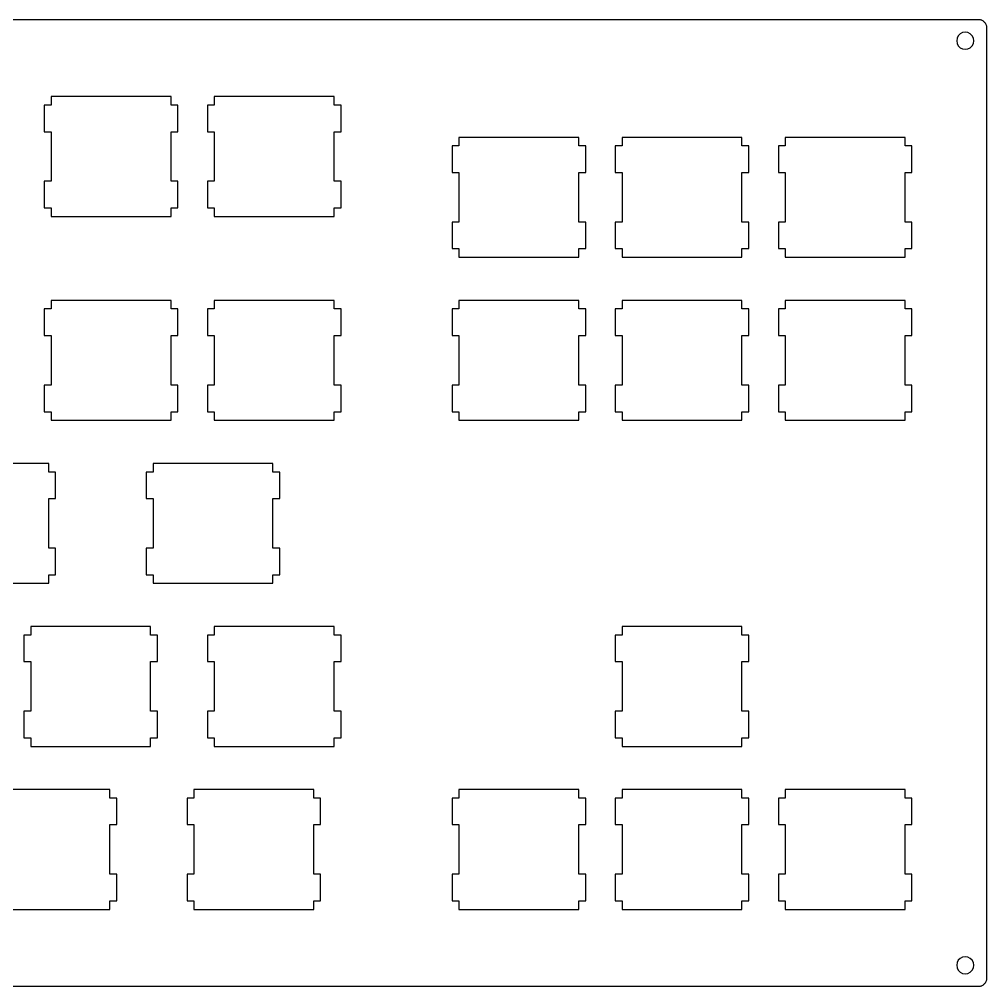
# Model space of a CAD drawing. Extents: x 0 to 309, y 0 to 113.
# Drawn here: x 196.4 to 309.4, y 0.1 to 113.1 of the extents above; entities that cross this region are included whole.
import ezdxf

# ---------------------------------------------------------------- set-up
doc = ezdxf.new("R2010")
doc.units = 0
doc.layers.get('0').update_dxf_attribs({"linetype": 'CONTINUOUS'})

msp = doc.modelspace()

# ---------------------------------------------------------------- linework, layer by layer
at = {"color": 0}
for p, q in [((1.09554, 113.146), (308.372, 113.146)), ((308.372, 113.146), (308.449, 113.144)), ((308.449, 113.144), (308.527, 113.134)), ((308.527, 113.134), (308.605, 113.119)), ((308.605, 113.119), (308.681, 113.098)), ((308.681, 113.098), (308.754, 113.071)), ((308.754, 113.071), (308.824, 113.038)), ((308.824, 113.038), (308.894, 112.999)), ((308.894, 112.999), (308.959, 112.956)), ((308.959, 112.956), (309.021, 112.907)), ((309.021, 112.907), (309.079, 112.854)), ((309.079, 112.854), (309.131, 112.796)), ((309.131, 112.796), (309.181, 112.735)), ((309.181, 112.735), (309.223, 112.67)), ((309.223, 112.67), (309.262, 112.6)), ((309.262, 112.6), (309.295, 112.529)), ((309.295, 112.529), (309.323, 112.456)), ((309.323, 112.456), (309.343, 112.381)), ((309.343, 112.381), (309.359, 112.303)), ((309.359, 112.303), (309.367, 112.225)), ((309.367, 112.225), (309.371, 112.146)), ((309.371, 112.146), (309.371, 1.13275)), ((305.919, 110.956), (305.872, 110.647)), ((306.061, 111.234), (305.919, 110.956)), ((306.284, 111.456), (306.061, 111.234)), ((306.561, 111.598), (306.284, 111.456)), ((306.871, 111.646), (306.561, 111.598)), ((307.18, 111.598), (306.871, 111.646)), ((307.458, 111.456), (307.18, 111.598)), ((307.68, 111.234), (307.458, 111.456)), ((307.822, 110.956), (307.68, 111.234)), ((307.872, 110.647), (307.822, 110.956)), ((305.872, 110.647), (305.919, 110.337)), ((305.919, 110.337), (306.061, 110.06)), ((306.061, 110.06), (306.284, 109.837)), ((306.284, 109.837), (306.561, 109.694)), ((306.561, 109.694), (306.871, 109.647)), ((306.871, 109.647), (307.18, 109.694)), ((307.18, 109.694), (307.458, 109.837)), ((307.458, 109.837), (307.68, 110.06)), ((307.68, 110.06), (307.822, 110.337)), ((307.822, 110.337), (307.872, 110.647)), ((200.12, 104.122), (200.12, 103.123)), ((214.121, 104.122), (200.12, 104.122)), ((214.121, 103.123), (214.121, 104.122)), ((219.17, 104.122), (219.17, 103.123)), ((233.171, 104.122), (219.17, 104.122)), ((233.171, 103.123), (233.171, 104.122)), ((200.12, 103.123), (199.321, 103.123)), ((199.321, 103.123), (199.321, 100.021)), ((214.92, 103.123), (214.121, 103.123)), ((214.92, 100.021), (214.92, 103.123)), ((219.17, 103.123), (218.371, 103.123)), ((218.371, 103.123), (218.371, 100.021)), ((233.97, 103.123), (233.171, 103.123)), ((233.97, 100.021), (233.97, 103.123)), ((199.321, 100.021), (200.12, 100.021)), ((200.12, 100.021), (200.12, 94.222)), ((214.121, 94.222), (214.121, 100.021)), ((214.121, 100.021), (214.92, 100.021)), ((218.371, 100.021), (219.17, 100.021)), ((219.17, 100.021), (219.17, 94.222)), ((233.171, 94.222), (233.171, 100.021)), ((233.171, 100.021), (233.97, 100.021)), ((247.745, 98.359), (246.944, 98.359)), ((246.944, 98.359), (246.944, 95.2595)), ((247.745, 99.3592), (247.745, 98.359)), ((261.746, 99.3592), (247.745, 99.3592)), ((261.746, 98.359), (261.746, 99.3592)), ((262.545, 98.359), (261.746, 98.359)), ((262.545, 95.2595), (262.545, 98.359)), ((266.795, 98.359), (265.996, 98.359)), ((265.996, 98.359), (265.996, 95.2595)), ((266.795, 99.3592), (266.795, 98.359)), ((280.796, 99.3592), (266.795, 99.3592)), ((280.796, 98.359), (280.796, 99.3592)), ((281.595, 98.359), (280.796, 98.359)), ((281.595, 95.2595), (281.595, 98.359)), ((285.845, 98.359), (285.046, 98.359)), ((285.046, 98.359), (285.046, 95.2595)), ((285.845, 99.3592), (285.845, 98.359)), ((299.846, 99.3592), (285.845, 99.3592)), ((299.846, 98.359), (299.846, 99.3592)), ((300.645, 98.359), (299.846, 98.359)), ((300.645, 95.2595), (300.645, 98.359)), ((246.944, 95.2595), (247.745, 95.2595)), ((247.745, 95.2595), (247.745, 89.4595)), ((261.746, 89.4595), (261.746, 95.2595)), ((261.746, 95.2595), (262.545, 95.2595)), ((265.996, 95.2595), (266.795, 95.2595)), ((266.795, 95.2595), (266.795, 89.4595)), ((280.796, 89.4595), (280.796, 95.2595)), ((280.796, 95.2595), (281.595, 95.2595)), ((285.046, 95.2595), (285.845, 95.2595)), ((285.845, 95.2595), (285.845, 89.4595)), ((299.846, 89.4595), (299.846, 95.2595)), ((299.846, 95.2595), (300.645, 95.2595)), ((200.12, 94.222), (199.321, 94.222)), ((199.321, 94.222), (199.321, 91.1214)), ((214.92, 94.222), (214.121, 94.222)), ((214.92, 91.1214), (214.92, 94.222)), ((219.17, 94.222), (218.371, 94.222)), ((218.371, 94.222), (218.371, 91.1214)), ((233.97, 94.222), (233.171, 94.222)), ((233.97, 91.1214), (233.97, 94.222)), ((199.321, 91.1214), (200.12, 91.1214)), ((200.12, 91.1214), (200.12, 90.121)), ((214.121, 90.121), (214.121, 91.1214)), ((214.121, 91.1214), (214.92, 91.1214)), ((218.371, 91.1214), (219.17, 91.1214)), ((219.17, 91.1214), (219.17, 90.121)), ((233.171, 90.121), (233.171, 91.1214)), ((233.171, 91.1214), (233.97, 91.1214)), ((200.12, 90.121), (214.121, 90.121)), ((219.17, 90.121), (233.171, 90.121)), ((247.745, 89.4595), (246.944, 89.4595)), ((246.944, 89.4595), (246.944, 86.3589)), ((262.545, 89.4595), (261.746, 89.4595)), ((262.545, 86.3589), (262.545, 89.4595)), ((266.795, 89.4595), (265.996, 89.4595)), ((265.996, 89.4595), (265.996, 86.3589)), ((281.595, 89.4595), (280.796, 89.4595)), ((281.595, 86.3589), (281.595, 89.4595)), ((285.845, 89.4595), (285.046, 89.4595)), ((285.046, 89.4595), (285.046, 86.3589)), ((300.645, 89.4595), (299.846, 89.4595)), ((300.645, 86.3589), (300.645, 89.4595)), ((246.944, 86.3589), (247.745, 86.3589)), ((247.745, 86.3589), (247.745, 85.3599)), ((261.746, 85.3599), (261.746, 86.3589)), ((261.746, 86.3589), (262.545, 86.3589)), ((265.996, 86.3589), (266.795, 86.3589)), ((266.795, 86.3589), (266.795, 85.3599)), ((280.796, 85.3599), (280.796, 86.3589)), ((280.796, 86.3589), (281.595, 86.3589)), ((285.046, 86.3589), (285.845, 86.3589)), ((285.845, 86.3589), (285.845, 85.3599)), ((299.846, 85.3599), (299.846, 86.3589)), ((299.846, 86.3589), (300.645, 86.3589)), ((247.745, 85.3599), (261.746, 85.3599)), ((266.795, 85.3599), (280.796, 85.3599)), ((285.845, 85.3599), (299.846, 85.3599)), ((200.12, 80.3092), (200.12, 79.309)), ((214.121, 80.3092), (200.12, 80.3092)), ((214.121, 79.309), (214.121, 80.3092)), ((219.17, 80.3092), (219.17, 79.309)), ((233.171, 80.3092), (219.17, 80.3092)), ((233.171, 79.309), (233.171, 80.3092)), ((247.745, 80.3092), (247.745, 79.309)), ((261.746, 80.3092), (247.745, 80.3092)), ((261.746, 79.309), (261.746, 80.3092)), ((266.795, 80.3092), (266.795, 79.309)), ((280.796, 80.3092), (266.795, 80.3092)), ((280.796, 79.309), (280.796, 80.3092)), ((285.845, 80.3092), (285.845, 79.309)), ((299.846, 80.3092), (285.845, 80.3092)), ((299.846, 79.309), (299.846, 80.3092)), ((200.12, 79.309), (199.321, 79.309)), ((199.321, 79.309), (199.321, 76.2095)), ((214.92, 79.309), (214.121, 79.309)), ((214.92, 76.2095), (214.92, 79.309)), ((219.17, 79.309), (218.371, 79.309)), ((218.371, 79.309), (218.371, 76.2095)), ((233.97, 79.309), (233.171, 79.309)), ((233.97, 76.2095), (233.97, 79.309)), ((247.745, 79.309), (246.946, 79.309)), ((246.946, 79.309), (246.946, 76.2095)), ((262.545, 79.309), (261.746, 79.309)), ((262.545, 76.2095), (262.545, 79.309)), ((266.795, 79.309), (265.996, 79.309)), ((265.996, 79.309), (265.996, 76.2095)), ((281.595, 79.309), (280.796, 79.309)), ((281.595, 76.2095), (281.595, 79.309)), ((285.845, 79.309), (285.046, 79.309)), ((285.046, 79.309), (285.046, 76.2095)), ((300.645, 79.309), (299.846, 79.309)), ((300.645, 76.2095), (300.645, 79.309)), ((199.321, 76.2095), (200.12, 76.2095)), ((200.12, 76.2095), (200.12, 70.4095)), ((214.121, 70.4095), (214.121, 76.2095)), ((214.121, 76.2095), (214.92, 76.2095)), ((218.371, 76.2095), (219.17, 76.2095)), ((219.17, 76.2095), (219.17, 70.4095)), ((233.171, 70.4095), (233.171, 76.2095)), ((233.171, 76.2095), (233.97, 76.2095)), ((246.946, 76.2095), (247.745, 76.2095)), ((247.745, 76.2095), (247.745, 70.4095)), ((261.746, 70.4095), (261.746, 76.2095)), ((261.746, 76.2095), (262.545, 76.2095)), ((265.996, 76.2095), (266.795, 76.2095)), ((266.795, 76.2095), (266.795, 70.4095)), ((280.796, 70.4095), (280.796, 76.2095)), ((280.796, 76.2095), (281.595, 76.2095)), ((285.046, 76.2095), (285.845, 76.2095)), ((285.845, 76.2095), (285.845, 70.4095)), ((299.846, 70.4095), (299.846, 76.2095)), ((299.846, 76.2095), (300.645, 76.2095)), ((200.12, 70.4095), (199.321, 70.4095)), ((199.321, 70.4095), (199.321, 67.3089)), ((214.92, 70.4095), (214.121, 70.4095)), ((214.92, 67.3089), (214.92, 70.4095)), ((219.17, 70.4095), (218.371, 70.4095)), ((218.371, 70.4095), (218.371, 67.3089)), ((233.97, 70.4095), (233.171, 70.4095)), ((233.97, 67.3089), (233.97, 70.4095)), ((247.745, 70.4095), (246.946, 70.4095)), ((246.946, 70.4095), (246.946, 67.3089)), ((262.545, 70.4095), (261.746, 70.4095)), ((262.545, 67.3089), (262.545, 70.4095)), ((266.795, 70.4095), (265.996, 70.4095)), ((265.996, 70.4095), (265.996, 67.3089)), ((281.595, 70.4095), (280.796, 70.4095)), ((281.595, 67.3089), (281.595, 70.4095)), ((285.845, 70.4095), (285.046, 70.4095)), ((285.046, 70.4095), (285.046, 67.3089)), ((300.645, 70.4095), (299.846, 70.4095)), ((300.645, 67.3089), (300.645, 70.4095)), ((199.321, 67.3089), (200.12, 67.3089)), ((200.12, 67.3089), (200.12, 66.3099)), ((214.121, 66.3099), (214.121, 67.3089)), ((214.121, 67.3089), (214.92, 67.3089)), ((218.371, 67.3089), (219.17, 67.3089)), ((219.17, 67.3089), (219.17, 66.3099)), ((233.171, 66.3099), (233.171, 67.3089)), ((233.171, 67.3089), (233.97, 67.3089)), ((246.946, 67.3089), (247.745, 67.3089)), ((247.745, 67.3089), (247.745, 66.3099)), ((261.746, 66.3099), (261.746, 67.3089)), ((261.746, 67.3089), (262.545, 67.3089)), ((265.996, 67.3089), (266.795, 67.3089)), ((266.795, 67.3089), (266.795, 66.3099)), ((280.796, 66.3099), (280.796, 67.3089)), ((280.796, 67.3089), (281.595, 67.3089)), ((285.046, 67.3089), (285.845, 67.3089)), ((285.845, 67.3089), (285.845, 66.3099)), ((299.846, 66.3099), (299.846, 67.3089)), ((299.846, 67.3089), (300.645, 67.3089)), ((200.12, 66.3099), (214.121, 66.3099)), ((219.17, 66.3099), (233.171, 66.3099)), ((247.745, 66.3099), (261.746, 66.3099)), ((266.795, 66.3099), (280.796, 66.3099)), ((285.845, 66.3099), (299.846, 66.3099)), ((199.832, 61.2592), (185.833, 61.2592)), ((199.832, 60.259), (199.832, 61.2592)), ((212.027, 61.2592), (212.027, 60.259)), ((226.026, 61.2592), (212.027, 61.2592)), ((226.026, 60.259), (226.026, 61.2592)), ((200.633, 60.259), (199.832, 60.259)), ((200.633, 57.1595), (200.633, 60.259)), ((212.027, 60.259), (211.227, 60.259)), ((211.227, 60.259), (211.227, 57.1595)), ((226.827, 60.259), (226.026, 60.259)), ((226.827, 57.1595), (226.827, 60.259)), ((199.832, 51.3595), (199.832, 57.1595)), ((199.832, 57.1595), (200.633, 57.1595)), ((211.227, 57.1595), (212.027, 57.1595)), ((212.027, 57.1595), (212.027, 51.3595)), ((226.026, 51.3595), (226.026, 57.1595)), ((226.026, 57.1595), (226.827, 57.1595)), ((200.633, 51.3595), (199.832, 51.3595)), ((200.633, 48.2589), (200.633, 51.3595)), ((212.027, 51.3595), (211.227, 51.3595)), ((211.227, 51.3595), (211.227, 48.2589)), ((226.827, 51.3595), (226.026, 51.3595)), ((226.827, 48.2589), (226.827, 51.3595)), ((199.832, 47.2599), (199.832, 48.2589)), ((199.832, 48.2589), (200.633, 48.2589)), ((211.227, 48.2589), (212.027, 48.2589)), ((212.027, 48.2589), (212.027, 47.2599)), ((226.026, 47.2599), (226.026, 48.2589)), ((226.026, 48.2589), (226.827, 48.2589)), ((185.833, 47.2599), (199.832, 47.2599)), ((212.027, 47.2599), (226.026, 47.2599)), ((197.739, 42.2092), (197.739, 41.209)), ((211.738, 42.2092), (197.739, 42.2092)), ((211.738, 41.209), (211.738, 42.2092)), ((219.17, 42.2092), (219.17, 41.209)), ((233.171, 42.2092), (219.17, 42.2092)), ((233.171, 41.209), (233.171, 42.2092)), ((266.795, 42.2092), (266.795, 41.209)), ((280.796, 42.2092), (266.795, 42.2092)), ((280.796, 41.209), (280.796, 42.2092)), ((197.739, 41.209), (196.938, 41.209)), ((196.938, 41.209), (196.938, 38.1095)), ((212.539, 41.209), (211.738, 41.209)), ((212.539, 38.1095), (212.539, 41.209)), ((219.17, 41.209), (218.371, 41.209)), ((218.371, 41.209), (218.371, 38.1095)), ((233.97, 41.209), (233.171, 41.209)), ((233.97, 38.1095), (233.97, 41.209)), ((266.795, 41.209), (265.996, 41.209)), ((265.996, 41.209), (265.996, 38.1095)), ((281.595, 41.209), (280.796, 41.209)), ((281.595, 38.1095), (281.595, 41.209)), ((196.938, 38.1095), (197.739, 38.1095)), ((197.739, 38.1095), (197.739, 32.3095)), ((211.738, 32.3095), (211.738, 38.1095)), ((211.738, 38.1095), (212.539, 38.1095)), ((218.371, 38.1095), (219.17, 38.1095)), ((219.17, 38.1095), (219.17, 32.3095)), ((233.171, 32.3095), (233.171, 38.1095)), ((233.171, 38.1095), (233.97, 38.1095)), ((265.996, 38.1095), (266.795, 38.1095)), ((266.795, 38.1095), (266.795, 32.3095)), ((280.796, 32.3095), (280.796, 38.1095)), ((280.796, 38.1095), (281.595, 38.1095)), ((197.739, 32.3095), (196.938, 32.3095)), ((196.938, 32.3095), (196.938, 29.2089)), ((212.539, 32.3095), (211.738, 32.3095)), ((212.539, 29.2089), (212.539, 32.3095)), ((219.17, 32.3095), (218.371, 32.3095)), ((218.371, 32.3095), (218.371, 29.2089)), ((233.97, 32.3095), (233.171, 32.3095)), ((233.97, 29.2089), (233.97, 32.3095)), ((266.795, 32.3095), (265.996, 32.3095)), ((265.996, 32.3095), (265.996, 29.2089)), ((281.595, 32.3095), (280.796, 32.3095)), ((281.595, 29.2089), (281.595, 32.3095)), ((196.938, 29.2089), (197.739, 29.2089)), ((197.739, 29.2089), (197.739, 28.2098)), ((211.738, 28.2098), (211.738, 29.2089)), ((211.738, 29.2089), (212.539, 29.2089)), ((218.371, 29.2089), (219.17, 29.2089)), ((219.17, 29.2089), (219.17, 28.2098)), ((233.171, 28.2098), (233.171, 29.2089)), ((233.171, 29.2089), (233.97, 29.2089)), ((265.996, 29.2089), (266.795, 29.2089)), ((266.795, 29.2089), (266.795, 28.2098)), ((280.796, 28.2098), (280.796, 29.2089)), ((280.796, 29.2089), (281.595, 29.2089)), ((197.739, 28.2098), (211.738, 28.2098)), ((219.17, 28.2098), (233.171, 28.2098)), ((266.795, 28.2098), (280.796, 28.2098)), ((206.976, 23.1593), (192.977, 23.1593)), ((206.976, 22.1589), (206.976, 23.1593)), ((216.789, 23.1593), (216.789, 22.1589)), ((230.788, 23.1593), (216.789, 23.1593)), ((230.788, 22.1589), (230.788, 23.1593)), ((247.745, 23.1593), (247.745, 22.1589)), ((261.746, 23.1593), (247.745, 23.1593)), ((261.746, 22.1589), (261.746, 23.1593)), ((266.795, 23.1593), (266.795, 22.1589)), ((280.796, 23.1593), (266.795, 23.1593)), ((280.796, 22.1589), (280.796, 23.1593)), ((285.845, 23.1593), (285.845, 22.1589)), ((299.846, 23.1593), (285.845, 23.1593)), ((299.846, 22.1589), (299.846, 23.1593)), ((207.777, 22.1589), (206.976, 22.1589)), ((207.777, 19.0596), (207.777, 22.1589)), ((216.789, 22.1589), (215.988, 22.1589)), ((215.988, 22.1589), (215.988, 19.0596)), ((231.589, 22.1589), (230.788, 22.1589)), ((231.589, 19.0596), (231.589, 22.1589)), ((247.745, 22.1589), (246.944, 22.1589)), ((246.944, 22.1589), (246.944, 19.0596)), ((262.545, 22.1589), (261.746, 22.1589)), ((262.545, 19.0596), (262.545, 22.1589)), ((266.795, 22.1589), (265.996, 22.1589)), ((265.996, 22.1589), (265.996, 19.0596)), ((281.595, 22.1589), (280.796, 22.1589)), ((281.595, 19.0596), (281.595, 22.1589)), ((285.845, 22.1589), (285.046, 22.1589)), ((285.046, 22.1589), (285.046, 19.0596)), ((300.645, 22.1589), (299.846, 22.1589)), ((300.645, 19.0596), (300.645, 22.1589)), ((206.976, 13.2595), (206.976, 19.0596)), ((206.976, 19.0596), (207.777, 19.0596)), ((215.988, 19.0596), (216.789, 19.0596)), ((216.789, 19.0596), (216.789, 13.2595)), ((230.788, 13.2595), (230.788, 19.0596)), ((230.788, 19.0596), (231.589, 19.0596)), ((246.944, 19.0596), (247.745, 19.0596)), ((247.745, 19.0596), (247.745, 13.2595)), ((261.746, 13.2595), (261.746, 19.0596)), ((261.746, 19.0596), (262.545, 19.0596)), ((265.996, 19.0596), (266.795, 19.0596)), ((266.795, 19.0596), (266.795, 13.2595)), ((280.796, 13.2595), (280.796, 19.0596)), ((280.796, 19.0596), (281.595, 19.0596)), ((285.046, 19.0596), (285.845, 19.0596)), ((285.845, 19.0596), (285.845, 13.2595)), ((299.846, 13.2595), (299.846, 19.0596)), ((299.846, 19.0596), (300.645, 19.0596)), ((207.777, 13.2595), (206.976, 13.2595)), ((207.777, 10.1589), (207.777, 13.2595)), ((216.789, 13.2595), (215.988, 13.2595)), ((215.988, 13.2595), (215.988, 10.1589)), ((231.589, 13.2595), (230.788, 13.2595)), ((231.589, 10.1589), (231.589, 13.2595)), ((247.745, 13.2595), (246.944, 13.2595)), ((246.944, 13.2595), (246.944, 10.1589)), ((262.545, 13.2595), (261.746, 13.2595)), ((262.545, 10.1589), (262.545, 13.2595)), ((266.795, 13.2595), (265.996, 13.2595)), ((265.996, 13.2595), (265.996, 10.1589)), ((281.595, 13.2595), (280.796, 13.2595)), ((281.595, 10.1589), (281.595, 13.2595)), ((285.845, 13.2595), (285.046, 13.2595)), ((285.046, 13.2595), (285.046, 10.1589)), ((300.645, 13.2595), (299.846, 13.2595)), ((300.645, 10.1589), (300.645, 13.2595)), ((192.977, 9.1598), (206.976, 9.1598)), ((206.976, 9.1598), (206.976, 10.1589)), ((206.976, 10.1589), (207.777, 10.1589)), ((215.988, 10.1589), (216.789, 10.1589)), ((216.789, 10.1589), (216.789, 9.1598)), ((216.789, 9.1598), (230.788, 9.1598)), ((230.788, 9.1598), (230.788, 10.1589)), ((230.788, 10.1589), (231.589, 10.1589)), ((246.944, 10.1589), (247.745, 10.1589)), ((247.745, 10.1589), (247.745, 9.1598)), ((247.745, 9.1598), (261.746, 9.1598)), ((261.746, 9.1598), (261.746, 10.1589)), ((261.746, 10.1589), (262.545, 10.1589)), ((265.996, 10.1589), (266.795, 10.1589)), ((266.795, 10.1589), (266.795, 9.1598)), ((266.795, 9.1598), (280.796, 9.1598)), ((280.796, 9.1598), (280.796, 10.1589)), ((280.796, 10.1589), (281.595, 10.1589)), ((285.046, 10.1589), (285.845, 10.1589)), ((285.845, 10.1589), (285.845, 9.1598)), ((285.845, 9.1598), (299.846, 9.1598)), ((299.846, 9.1598), (299.846, 10.1589)), ((299.846, 10.1589), (300.645, 10.1589)), ((306.284, 3.44234), (306.061, 3.22185)), ((306.561, 3.58429), (306.284, 3.44234)), ((306.871, 3.63252), (306.561, 3.58429)), ((307.18, 3.58429), (306.871, 3.63252)), ((307.458, 3.44234), (307.18, 3.58429)), ((307.68, 3.22185), (307.458, 3.44234)), ((305.919, 2.94211), (305.872, 2.63343)), ((305.872, 2.63343), (305.919, 2.32475)), ((306.061, 3.22185), (305.919, 2.94211)), ((305.919, 2.32475), (306.061, 2.04501)), ((307.822, 2.94211), (307.68, 3.22185)), ((307.68, 2.04501), (307.822, 2.32475)), ((307.872, 2.63343), (307.822, 2.94211)), ((307.822, 2.32475), (307.872, 2.63343)), ((306.061, 2.04501), (306.284, 1.82452)), ((306.284, 1.82452), (306.561, 1.68258)), ((306.561, 1.68258), (306.871, 1.63298)), ((306.871, 1.63298), (307.18, 1.68258)), ((307.18, 1.68258), (307.458, 1.82452)), ((307.458, 1.82452), (307.68, 2.04501)), ((309.371, 1.13275), (309.367, 1.05558)), ((308.372, 0.13367), (1.09554, 0.13367)), ((308.449, 0.136426), (308.372, 0.13367)), ((308.527, 0.144694), (308.449, 0.136426)), ((308.605, 0.16123), (308.527, 0.144694)), ((308.681, 0.181901), (308.605, 0.16123)), ((308.754, 0.209462), (308.681, 0.181901)), ((308.824, 0.242535), (308.754, 0.209462)), ((308.894, 0.279742), (308.824, 0.242535)), ((308.959, 0.323839), (308.894, 0.279742)), ((309.021, 0.373447), (308.959, 0.323839)), ((309.079, 0.425813), (309.021, 0.373447)), ((309.131, 0.48369), (309.079, 0.425813)), ((309.181, 0.545705), (309.131, 0.48369)), ((309.223, 0.611851), (309.181, 0.545705)), ((309.262, 0.679372), (309.223, 0.611851)), ((309.295, 0.749653), (309.262, 0.679372)), ((309.323, 0.824068), (309.295, 0.749653)), ((309.343, 0.899859), (309.323, 0.824068)), ((309.359, 0.977029), (309.343, 0.899859)), ((309.367, 1.05558), (309.359, 0.977029))]:
    msp.add_line(p, q, dxfattribs=at)

doc.saveas('drawing.dxf')
